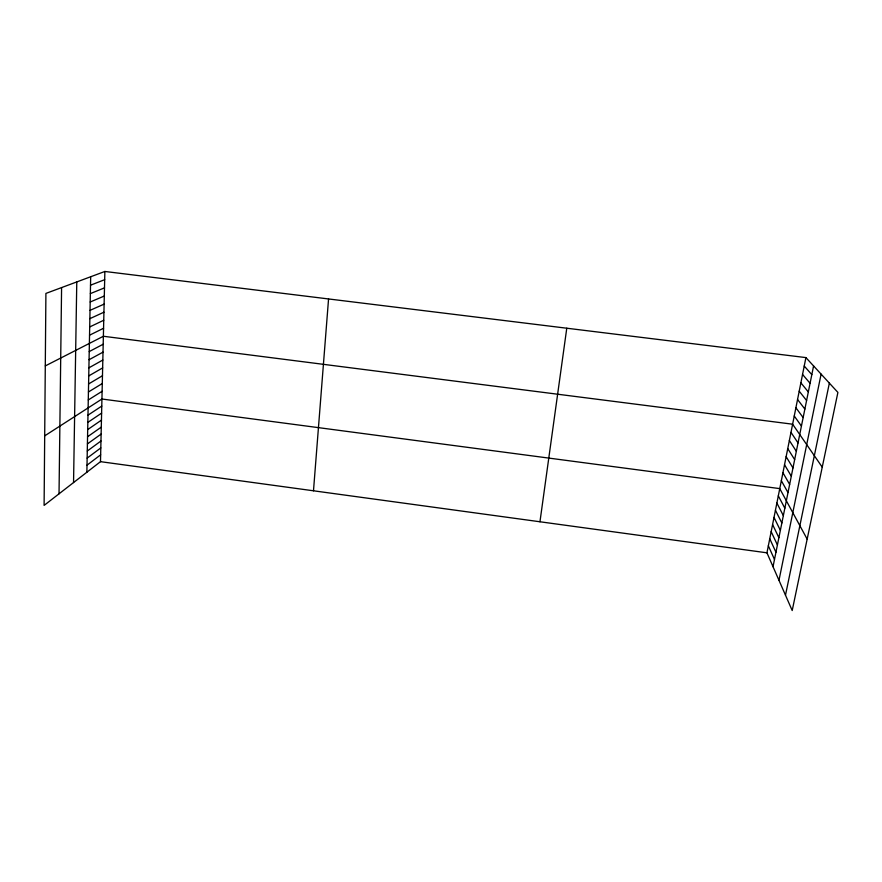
<?xml version="1.0" encoding="UTF-8"?>
<svg xmlns="http://www.w3.org/2000/svg" width="882" height="882" viewBox="0 0 882 882"><rect width="100%" height="100%" fill="white"/><g stroke="black" fill="none" stroke-linecap="round" stroke-linejoin="round"><path stroke-width="1.32" d="M59.028 493.821L61.586 287.587M73.548 482.564L76.778 281.92M86.866 472.234L90.681 276.75M104.87 271.469L45.908 293.419L44.1 505.397L100.493 461.661L104.87 271.469L805.916 357.596L837.9 392.413L792.201 610.531L766.943 552.816L805.916 357.596M313.485 490.789L328.556 298.943M539.96 521.769L566.773 328.214M773.029 566.696L813.579 365.931M778.982 580.312L821.098 374.122M785.487 595.185L829.356 383.108M86.998 465.189L100.658 454.803M87.142 458.122L100.813 447.913M87.285 451.022L100.967 441M87.417 443.911L101.132 434.065M87.561 436.755L101.287 427.108M87.704 429.589L101.452 420.13M87.836 422.39L101.617 413.118M87.98 415.168L101.772 406.084M44.695 435.862L101.937 399.017L779.754 488.617L807.162 539.134M88.277 399.965L102.114 391.288M88.432 391.983L102.29 383.516M88.586 383.968L102.477 375.721M88.751 375.919L102.654 367.893M88.906 367.838L102.83 360.032M89.06 359.735L103.018 352.138M89.225 351.587L103.194 344.212M45.291 365.92L103.381 336.262L792.62 424.198L822.245 467.162M89.545 335.193L103.569 328.269M89.699 326.946L103.745 320.254M89.865 318.667L103.933 312.206M90.03 310.354L104.12 304.125M90.196 302.008L104.308 296.01M90.35 293.618L104.495 287.863M90.515 285.206L104.682 279.682M100.493 461.661L766.943 552.816M804.23 366.041L811.815 374.63M802.554 374.453L810.062 383.295M800.878 382.832L808.32 391.928M799.213 391.178L806.589 400.516M797.548 399.491L804.858 409.072M795.906 407.76L803.138 417.583M794.252 415.995L801.429 426.061M790.989 432.367L798.023 442.907M789.368 440.504L796.336 451.286M787.747 448.607L794.649 459.621M786.138 456.678L792.973 467.912M784.528 464.715L791.308 476.181M782.929 472.719L789.644 484.405M781.342 480.69L787.99 492.597M778.31 495.86L784.837 508.197M776.877 503.071L783.348 515.606M775.443 510.259L781.849 522.993M774.01 517.414L780.372 530.347M772.588 524.547L778.883 537.678M771.166 531.659L777.417 544.977M769.754 538.737L775.939 552.242M768.343 545.782L774.484 559.486"/></g></svg>
